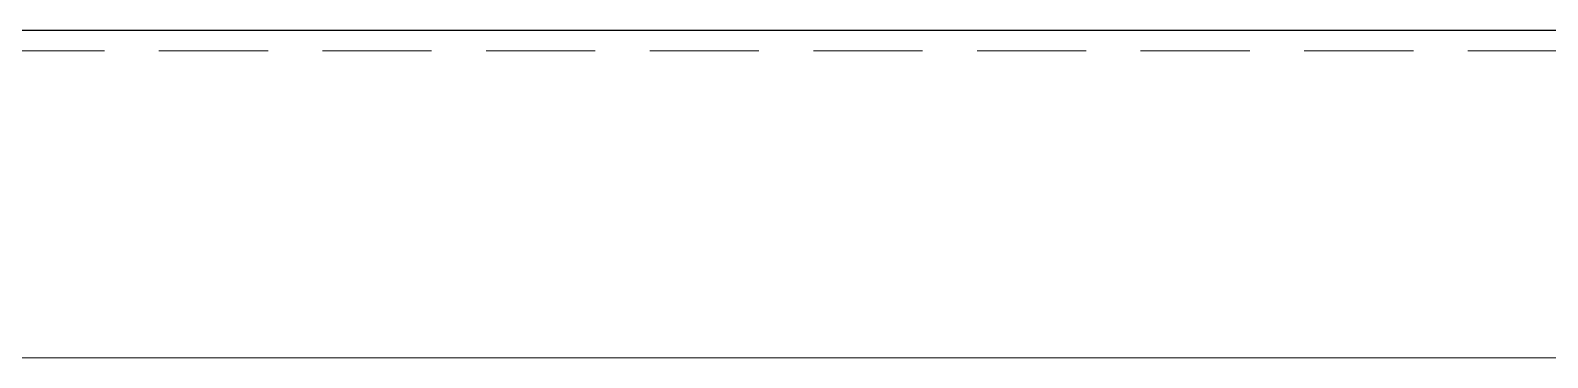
# Model space of a CAD drawing. Header units: millimetres. Extents: x 126 to 938, y 244 to 707.
# Drawn here: x 762.21 to 779.87, y 580.24 to 584.05 of the extents above; entities that cross this region are included whole.
import ezdxf

# ---------------------------------------------------------------- set-up
doc = ezdxf.new("R2010")
doc.units = ezdxf.units.MM
doc.linetypes.add('HIDDEN', pattern=[1.905, 1.27, -0.635])

msp = doc.modelspace()

# ---------------------------------------------------------------- linework, layer by layer
at = {"color": 7, "linetype": 'Continuous', "lineweight": 25}
msp.add_line((795.694, 584.047), (704.254, 584.047), dxfattribs=at)
at = {"color": 7, "linetype": 'HIDDEN', "lineweight": 18}
for p, q in [((795.694, 584.047), (704.254, 584.047)), ((795.456, 583.809), (704.492, 583.809)), ((795.456, 583.809), (704.492, 583.809)), ((788.074, 580.237), (711.874, 580.237)), ((788.074, 580.237), (711.874, 580.237)), ((711.874, 580.237), (788.074, 580.237)), ((711.874, 580.237), (788.074, 580.237))]:
    msp.add_line(p, q, dxfattribs=at)

doc.saveas('drawing.dxf')
